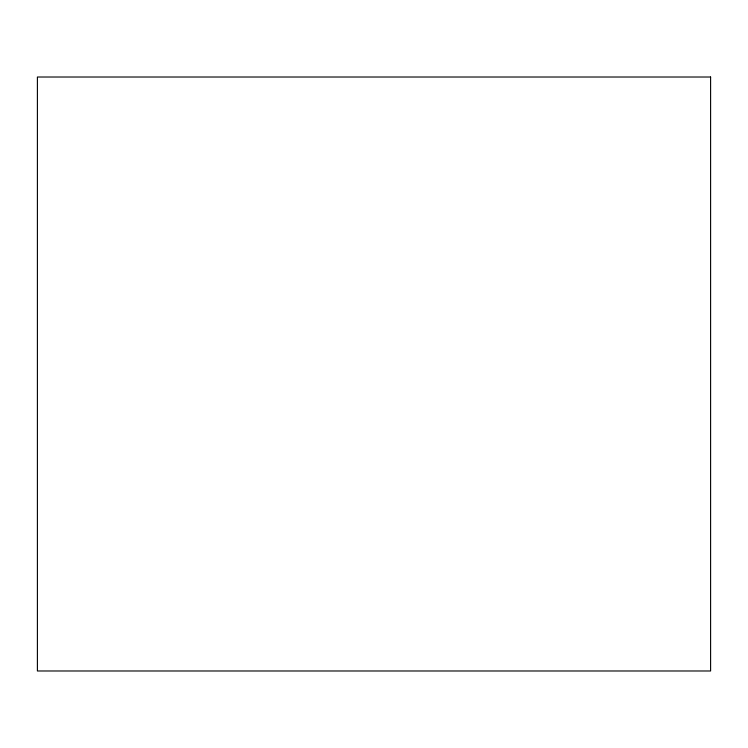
<?xml version="1.0" encoding="UTF-8"?>
<svg xmlns="http://www.w3.org/2000/svg" width="748" height="748" viewBox="0 0 748 748"><rect width="100%" height="100%" fill="white"/><g stroke="black" fill="none" stroke-linecap="round" stroke-linejoin="round"><path stroke-width="1.12" d="M710.6 77.016L37.4 77.016L37.4 670.984L710.6 670.984L710.6 77.016"/></g></svg>
